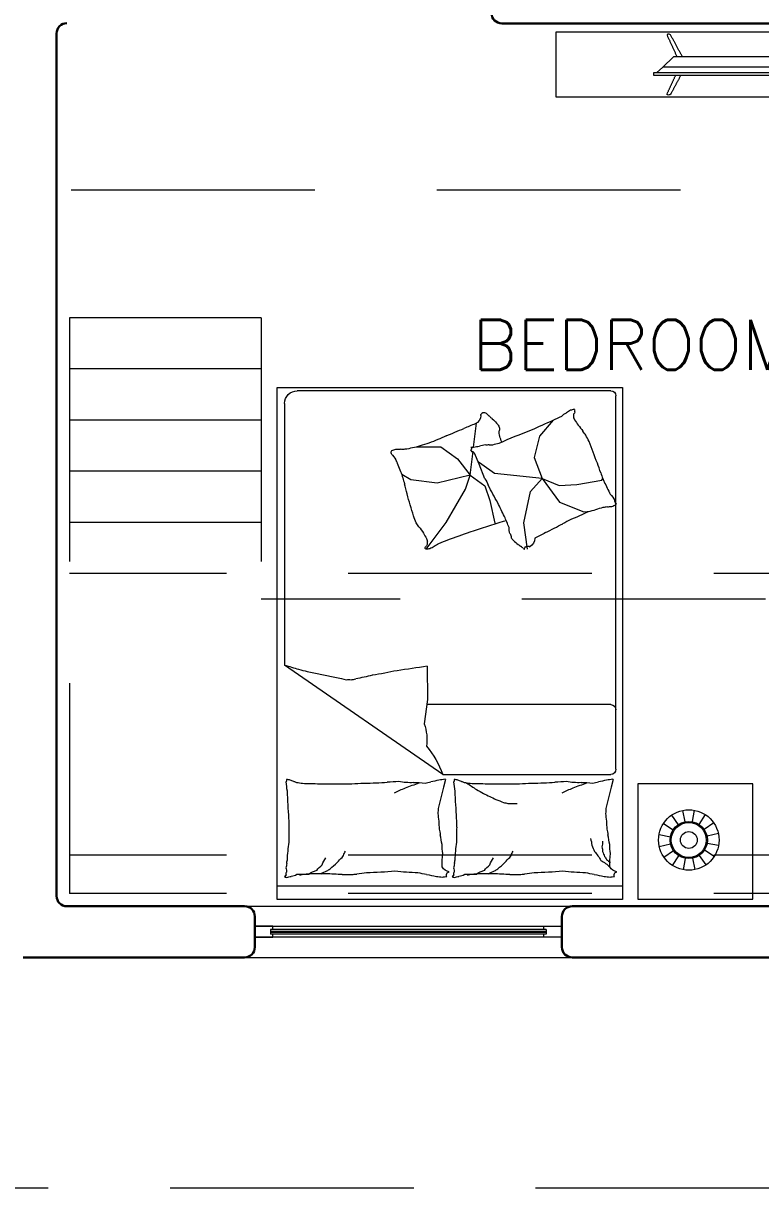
# Model space of a CAD drawing. Header units: metres. Extents: x -44 to 358, y -286 to 66.
# Drawn here: x 123.338 to 126.22, y -91.765 to -87.215 of the extents above; entities that cross this region are included whole.
import ezdxf

# ---------------------------------------------------------------- set-up
doc = ezdxf.new("R2010")
doc.units = ezdxf.units.M
doc.header["$LTSCALE"] = 0.3
doc.linetypes.add('HIDDEN2', pattern=[4.7625, 3.175, -1.5875])
for name, color, linetype, lineweight in [('A-DOOR', 7, 'Continuous', 5), ('A-WALL', 7, 'Continuous', 30), ('baños', 141, 'Continuous', 0), ('Columnas', 7, 'Continuous', 18), ('MOBILIARIOS', 252, 'Continuous', 0), ('piscina', 7, 'Continuous', 0)]:
    doc.layers.add(name, color=color, linetype=linetype, lineweight=lineweight)
doc.layers.add('Techos 1', color=7, linetype='HIDDEN2', lineweight=9, true_color=0x42391a)
doc.layers.add('TEXTOS', color=4, linetype='Continuous')
doc.styles.add('DIM_FONT', font='SIMPLEX.shx', dxfattribs={"width": 0.8})

# ---------------------------------------------------------------- blocks, each defined once
blk = doc.blocks.new('A$C583d552a')
at = {"layer": 'MOBILIARIOS'}
for p, q in [((1.3494, 2), (0, 2)), ((0, 2), (0, 0)), ((1.3494, 0), (1.3494, 2)), ((1.3507, 1.9999), (1.3507, 1.5499)), ((1.3494, 1.9476), (0, 1.9476)), ((0.6498, 1.5617), (0.6292, 1.6443)), ((1.3052, 1.5617), (1.2845, 1.6443)), ((0.6573, 1.5317), (0.6498, 1.5617)), ((1.3127, 1.5317), (1.3052, 1.5617)), ((0.6465, 1.5115), (0.0284, 1.0841)), ((0.6465, 1.5115), (1.3035, 1.5115)), ((1.3235, 1.4915), (1.3235, 0.0322)), ((0.5876, 1.2184), (0.574, 1.3138)), ((1.3035, 1.2389), (0.5847, 1.2389)), ((0.5859, 1.0883), (0.5876, 1.2184)), ((0.0284, 0.0622), (0.0284, 1.0841)), ((0.5815, 0.6316), (0.6607, 0.5276)), ((0.9781, 0.6317), (0.9643, 0.5286)), ((0.6607, 0.5276), (0.7358, 0.3973)), ((0.8307, 0.4407), (0.8505, 0.5296)), ((0.9643, 0.5286), (0.9901, 0.4065)), ((1.1036, 0.4478), (1.1983, 0.4856)), ((1.1983, 0.4856), (1.2223, 0.4822)), ((0.8109, 0.3834), (0.8307, 0.4407)), ((1.0348, 0.355), (1.1036, 0.4478)), ((0.6251, 0.3736), (0.5223, 0.3597)), ((0.7536, 0.342), (0.6251, 0.3736)), ((0.7358, 0.3973), (0.7536, 0.342)), ((0.7536, 0.342), (0.8109, 0.3834)), ((0.9901, 0.4065), (1.0348, 0.355)), ((1.0348, 0.355), (1.1019, 0.3825)), ((1.1019, 0.3825), (1.1707, 0.379)), ((1.1707, 0.379), (1.2688, 0.3619)), ((0.5223, 0.3597), (0.4863, 0.3397)), ((0.7042, 0.2787), (0.7536, 0.342)), ((0.7536, 0.342), (0.7654, 0.2478)), ((0.8118, 0.3558), (0.7888, 0.2995)), ((0.8491, 0.3361), (0.7992, 0.3)), ((1.0348, 0.355), (0.8491, 0.3361)), ((1.0039, 0.2725), (1.0348, 0.355)), ((1.2688, 0.3619), (1.2721, 0.3554)), ((0.639, 0.2313), (0.7042, 0.2787)), ((0.7888, 0.2995), (0.771, 0.256)), ((0.7992, 0.3), (0.7871, 0.2914)), ((0.5461, 0.2313), (0.639, 0.2313)), ((0.7672, 0.2331), (0.7791, 0.1385)), ((1.0245, 0.19), (1.0039, 0.2725)), ((1.0781, 0.1274), (1.0245, 0.19)), ((0, 0), (1.3494, 0)), ((1.3035, 0.0122), (0.0784, 0.0122))]:
    blk.add_line(p, q, dxfattribs=at)
for centre, radius, start, end in [((0.027, 1.9139), 0.00342, 291.7883, 340.436), ((0.0283, 1.9378), 0.0251, 274.3025, 291.7883), ((0.0524, 1.9393), 0.0289, 239.3487, 274.3025), ((0.6217, 2.0719), 0.1611, 270, 278.4372), ((0.663, 2.0011), 0.0904, 258.7276, 270), ((0.6824, 1.9139), 0.00342, 291.7883, 340.436), ((0.6837, 1.9378), 0.0251, 274.3025, 291.7883), ((0.7077, 1.9393), 0.0289, 239.3487, 274.3025), ((1.277, 2.0719), 0.1611, 270, 278.4372), ((1.3183, 2.0011), 0.0904, 258.7276, 270), ((0.0287, 1.9085), 0.00232, 340.436, 101.8931), ((0.0349, 1.9093), 0.00428, 201.9904, 281.8931), ((0.0034, 1.8889), 0.0328, 338.579, 8.1335), ((-0.2067, 1.8253), 0.246, 8.1335, 12.1095), ((0.0503, 1.8994), 0.0156, 158.579, 201.9904), ((0.0496, 1.8568), 0.0539, 59.3487, 84.7408), ((0.0498, 1.0829), 0.8208, 84.7408, 88.0921), ((0.1156, 2.0005), 0.0992, 254.0648, 274.2159), ((0.1813, 1.9817), 0.0992, 233.9136, 254.0648), ((0.14, 0.406), 1.4943, 88.0921, 90.5757), ((0.2341, 1.9449), 0.0992, 216.1766, 233.9136), ((0.2774, 2.1075), 0.234, 242.7604, 249.1397), ((0.2628, 1.0293), 0.8732, 90.5757, 94.8018), ((0.2418, 1.949), 0.0768, 231.6114, 242.7604), ((0.4778, 2.1633), 0.3916, 226.1885, 231.6114), ((0.2669, 2.1919), 0.2897, 267.4614, 274.8018), ((0.3181, 2.0532), 0.1524, 259.8101, 267.4614), ((0.2552, 1.3747), 0.5293, 79.8101, 83.9133), ((0.3489, 0.8466), 1.049, 83.9133, 90), ((0.5498, 1.2129), 0.6827, 90, 97.5469), ((0.6155, 1.6625), 0.2422, 97.5469, 105.744), ((0.539, 2.2041), 0.3048, 278.4372, 285.744), ((0.6748, 1.8579), 0.0342, 94.4002, 153.4195), ((1.1362, 1.8735), 0.4918, 180, 186.2324), ((0.6747, 1.9049), 0.0131, 153.4195, 258.7276), ((0.6841, 1.9085), 0.00232, 340.436, 101.8931), ((0.6903, 1.9093), 0.00428, 201.9904, 281.8931), ((0.6587, 1.8889), 0.0328, 338.579, 8.1335), ((0.4487, 1.8253), 0.246, 8.1335, 12.1095), ((0.7057, 1.8994), 0.0156, 158.579, 201.9904), ((0.705, 1.8568), 0.0539, 59.3487, 84.7408), ((0.7051, 1.0829), 0.8208, 84.7408, 88.0921), ((0.771, 2.0005), 0.0992, 254.0648, 274.2159), ((0.8367, 1.9817), 0.0992, 233.9136, 254.0648), ((0.7954, 0.406), 1.4943, 88.0921, 90.5757), ((0.8895, 1.9449), 0.0992, 216.1766, 233.9136), ((0.9328, 2.1075), 0.234, 242.7604, 249.1397), ((0.9182, 1.0293), 0.8732, 90.5757, 94.8018), ((0.8972, 1.949), 0.0768, 231.6114, 242.7604), ((1.1332, 2.1633), 0.3916, 226.1885, 231.6114), ((0.9223, 2.1919), 0.2897, 267.4614, 274.8018), ((0.9735, 2.0532), 0.1524, 259.8101, 267.4614), ((0.9106, 1.3747), 0.5293, 79.8101, 83.9133), ((1.0042, 0.8466), 1.049, 83.9133, 90), ((1.2051, 1.2129), 0.6827, 90, 97.5469), ((1.2709, 1.6625), 0.2422, 97.5469, 105.744), ((1.1943, 2.2041), 0.3048, 278.4372, 285.744), ((1.201, 1.9723), 0.1399, 297.2036, 314.9024), ((1.3301, 1.8579), 0.0342, 94.4002, 153.4195), ((1.7915, 1.8735), 0.4918, 180, 186.2324), ((1.3301, 1.9049), 0.0131, 153.4195, 258.7276), ((0.2334, 1.8867), 0.1983, 187.6809, 192.1095), ((0.951, 1.8987), 0.9131, 183.3687, 187.6809), ((0.2698, 1.8961), 0.0992, 198.4397, 216.1766), ((0.4095, 1.9982), 0.2252, 219.0349, 226.1885), ((0.297, 1.8591), 0.0493, 208.3168, 219.0349), ((0.443, 1.9062), 0.2002, 203.0028, 208.3168), ((0.8888, 1.8867), 0.1983, 187.6809, 192.1095), ((1.6064, 1.8987), 0.9131, 183.3687, 187.6809), ((0.9252, 1.8961), 0.0992, 198.4397, 216.1766), ((1.0649, 1.9982), 0.2252, 219.0349, 226.1885), ((0.9524, 1.8591), 0.0493, 208.3168, 219.0349), ((1.0983, 1.9062), 0.2002, 203.0028, 208.3168), ((1.1407, 1.9123), 0.1399, 314.9024, 332.6012), ((1.0806, 1.8895), 0.2056, 338.1851, 341.2201), ((1.1386, 1.8881), 0.1511, 334.6449, 338.1851), ((1.2395, 1.8667), 0.0526, 318.5571, 334.6449), ((1.2339, 1.9167), 0.0899, 306.2641, 318.5571), ((0.7246, 1.7573), 0.6787, 178.3669, 183.3687), ((1.5065, 1.5994), 0.882, 167.8016, 170.3156), ((0.8483, 1.7858), 0.204, 170.3156, 180), ((1.38, 1.7573), 0.6787, 178.3669, 183.3687), ((1.0903, 1.8023), 0.1399, 343.485, 354.3689), ((1.1053, 1.8529), 0.1399, 332.6012, 343.485), ((1.2152, 1.8132), 0.0562, 341.2201, 0), ((1.1799, 1.7719), 0.0915, 0, 14.6851), ((2.1618, 1.5994), 0.882, 167.8016, 170.3156), ((1.5037, 1.7858), 0.204, 170.3156, 180), ((0.323, 1.792), 0.3171, 347.8016, 351.9949), ((0.9783, 1.792), 0.3171, 347.8016, 351.9949), ((1.4103, 1.6447), 1.3652, 176.945, 178.3669), ((-0.0251, 1.7556), 0.6588, 351.9949, 357.3351), ((2.0657, 1.6447), 1.3652, 176.945, 178.3669), ((0.6302, 1.7556), 0.6588, 351.9949, 357.3351), ((13.6557, 0.85), 13.6356, 176.49514, 176.94504), ((0.5615, 1.6474), 0.0677, 357.3351, 14.0452), ((14.3111, 0.85), 13.6356, 176.49514, 176.94504), ((1.2169, 1.6474), 0.0677, 357.3351, 14.0452), ((0.2157, 2.8912), 1.4323, 294.3265, 296.4985), ((0.6758, 2.0834), 0.5066, 290.6743, 294.3265), ((0.8804, 1.6796), 0.058, 274.0828, 290.6743), ((0.9178, 1.8969), 0.2721, 266.4448, 274.0828), ((0.3558, 1.5209), 0.3212, 170.0016, 176.4951), ((0.0928, 2.7103), 1.164, 270.2865, 273.574), ((0.2622, 7.2662), 5.7185, 269.0296, 270.2865), ((0.4439, 4.9065), 3.3622, 267.3904, 269.0296), ((0.162, 0.9067), 0.7387, 64.6889, 66.5156), ((0.2052, 0.888), 0.7387, 66.5156, 68.3423), ((0.2539, 0.8688), 0.7387, 68.3423, 70.572), ((0.3081, 0.8497), 0.7387, 70.572, 72.8018), ((1.0112, 1.5209), 0.3212, 170.0016, 176.4951), ((0.3524, 2.1618), 0.7286, 302.135, 305.8263), ((0.7481, 2.7103), 1.164, 270.2865, 273.574), ((0.6394, 1.8508), 0.3126, 296.4985, 302.135), ((0.9176, 7.2662), 5.7185, 269.0296, 270.2865), ((1.0992, 4.9065), 3.3622, 267.3904, 269.0296), ((0.8174, 0.9067), 0.7387, 64.6889, 66.5156), ((0.8606, 0.888), 0.7387, 66.5156, 68.3423), ((0.9093, 0.8688), 0.7387, 68.3423, 70.572), ((0.9635, 0.8497), 0.7387, 70.572, 72.8018), ((0.0167, 1.535), 0.0193, 350.0016, 16.6978), ((0.0359, 1.5304), 0.00132, 16.6978, 97.1204), ((0.0616, 1.4467), 0.0875, 97.1204, 106.2212), ((0.086, 1.4654), 0.0767, 106.2212, 117.2841), ((0.0544, 1.5832), 0.0453, 282.869, 297.2841), ((0.0661, 1.6885), 0.1459, 273.574, 282.869), ((0.4849, 2.7573), 1.2165, 265.3824, 267.3904), ((0.3621, 0.139), 1.4048, 85.3824, 87.2509), ((0.5213, 1.3138), 0.2301, 87.2509, 101.5586), ((0.5487, 1.6886), 0.1459, 263.5659, 281.5586), ((0.6137, 1.6599), 0.1197, 252.6136, 263.5659), ((0.2944, 1.6407), 0.3751, 320.3555, 339.8512), ((0.5624, 1.3144), 0.2297, 72.6136, 80.5159), ((0.6118, 1.2635), 0.2708, 80.5159, 85.9171), ((0.6573, 1.5308), 0.000917, 85.9171, 194.0449), ((0.6721, 1.535), 0.0193, 350.0016, 16.6978), ((0.6913, 1.5304), 0.00132, 16.6978, 97.1204), ((0.717, 1.4467), 0.0875, 97.1204, 106.2212), ((0.7413, 1.4654), 0.0767, 106.2212, 117.2841), ((0.7098, 1.5832), 0.0453, 282.869, 297.2841), ((0.7215, 1.6885), 0.1459, 273.574, 282.869), ((1.1402, 2.7573), 1.2165, 265.3824, 267.3904), ((1.0175, 0.139), 1.4048, 85.3824, 87.2509), ((1.1766, 1.3138), 0.2301, 87.2509, 101.5586), ((1.204, 1.6886), 0.1459, 263.5659, 281.5586), ((1.269, 1.6599), 0.1197, 252.6136, 263.5659), ((1.2178, 1.3144), 0.2297, 72.6136, 80.5159), ((1.2671, 1.2635), 0.2708, 80.5159, 85.9171), ((1.3035, 1.4915), 0.02, 0, 90), ((1.3126, 1.5308), 0.000917, 85.9171, 194.0449), ((0.4049, 1.3759), 0.1801, 339.8512, 8.1356), ((1.3035, 1.2589), 0.02, 270, 0), ((-0.6395, 5.1029), 4.0646, 280.7276, 282.9255), ((0.2775, 1.1989), 0.0581, 262.2696, 280.7276), ((0.3326, 1.3309), 0.1942, 256.8096, 262.2696), ((-0.2025, -1.3253), 2.5158, 76.8096, 78.3259), ((-0.4754, 2.8487), 1.8351, 285.9352, 287.7364), ((-0.0634, 1.7415), 0.6574, 282.9255, 285.9352), ((-0.0554, -1.4284), 2.588, 78.3259, 80.505), ((-0.0377, -2.64), 3.7801, 80.505, 82.308), ((0.5836, 0.6267), 0.0063, 166.7192, 233.4208), ((0.5818, 0.6272), 0.00443, 93.9484, 166.7192), ((0.5715, 0.6103), 0.0142, 10.4074, 53.4208), ((0.584, 0.5964), 0.0352, 69.6548, 93.9484), ((0.548, 0.6079), 0.0393, 333.1821, 345.4291), ((0.5095, 0.5989), 0.0771, 2.7286, 10.4074), ((0.5713, 0.6019), 0.0153, 345.4291, 2.7286), ((0.5753, 0.5731), 0.0601, 51.4146, 69.6548), ((0.6622, 0.682), 0.0792, 231.4146, 247.2931), ((0.9548, 1.3811), 0.8371, 247.2931, 249.8713), ((2.4198, 5.3783), 5.0942, 249.8713, 250.9164), ((0.8603, 0.6426), 0.0774, 313.5224, 324.1064), ((0.7914, 0.7705), 0.2176, 307.2151, 313.5224), ((0.551, 1.1456), 0.6605, 306.2163, 307.2151), ((1.1835, 0.3162), 0.3825, 126.2163, 127.5287), ((0.989, 0.5924), 0.0452, 127.5287, 134.1274), ((0.9178, 0.6825), 0.0697, 308.8136, 314.1274), ((0.979, 0.6318), 0.0127, 176.7545, 308.8136), ((0.9705, 0.59), 0.0359, 356.7545, 62.7098), ((0.4046, 0.6678), 0.194, 320.2995, 329.0944), ((0.269, 0.749), 0.352, 329.0944, 333.1821), ((1.7825, 3.5362), 3.145, 250.9164, 253.3915), ((1.8174, 0.1204), 1.0054, 154.9471, 157.5838), ((0.9519, 0.5526), 0.0458, 157.5838, 188.0492), ((0.8913, 0.5833), 0.0226, 324.1064, 8.0492), ((-0.3715, -2.1858), 3.0972, 62.7098, 63.5853), ((1.9796, 2.3551), 2.0162, 242.5001, 243.5853), ((3.933, 5.9445), 6.1019, 242.15178, 242.50014), ((2.4395, -0.112), 2.003, 162.1604, 164.7375), ((0.7199, 0.4414), 0.1965, 153.9265, 162.1604), ((0.6161, 0.4922), 0.081, 140.2995, 153.9265), ((2.3897, -0.2643), 1.6868, 152.9116, 154.9471), ((0.9169, 0.6341), 0.1166, 253.3915, 259.2634), ((-1.5797, -4.647), 5.8383, 62.15178, 62.50792), ((0.9267, -0.068), 0.6236, 62.5079, 69.2514), ((1.1206, 0.0657), 0.43, 69.2514, 77.3748), ((1.2766, 0.4049), 0.063, 77.3748, 93.3881), ((1.3039, 0.5247), 0.0599, 256.9598, 273.3881), ((1.3342, 0.5082), 0.0509, 238.3083, 256.9598), ((1.3285, 0.4587), 0.0058, 180.9614, 238.3083), ((2.0972, -0.0186), 1.6481, 164.7375, 166.159), ((2.218, -0.3311), 1.5652, 150.064, 152.9116), ((-1.1081, 1.5491), 2.6619, 333.6668, 334.8268), ((1.2519, 0.4743), 0.0755, 310.5086, 333.6668), ((1.3363, 0.441), 0.0168, 130.5086, 180.9614), ((-0.0327, 0.5062), 0.5454, 343.6878, 346.159), ((0.6261, 0.4627), 0.2143, 330.064, 337.7645), ((1.1094, 0.4319), 0.1798, 334.8268, 339.2919), ((-2.0024, 1.284), 2.6619, 338.0627, 339.2227), ((0.3183, 0.4035), 0.1798, 339.2227, 343.6878), ((2.8163, -0.2212), 1.6481, 160.3416, 161.7631), ((0.7541, 0.5261), 0.5454, 339.2919, 341.7631), ((0.3966, 0.3177), 0.0755, 314.9045, 338.0627), ((3.105, -0.4634), 2.003, 157.7645, 160.3416), ((0.4618, 0.2524), 0.0168, 134.9045, 185.3572), ((0.4509, 0.2513), 0.0058, 185.3572, 242.7041), ((0.4716, 0.2914), 0.0509, 242.7041, 261.3557), ((0.4729, 0.3003), 0.0599, 261.3557, 277.784), ((0.4895, 0.1786), 0.063, 81.7707, 97.784), ((0.437, -0.1846), 0.43, 73.6473, 81.7707), ((0.3825, -0.3705), 0.6236, 66.9038, 73.6473), ((0.755, 0.2383), 0.00467, 287.1867, 70.6201), ((0.757, 0.2247), 0.0092, 70.6201, 94.2593), ((0.7778, 0.234), 0.0231, 107.1867, 157.7645), ((0.7648, 0.267), 0.034, 262.0178, 274.2593), ((0.8175, 0.4221), 0.1955, 255.1193, 262.0178), ((0.7664, 0.0507), 0.1794, 75.1193, 82.3216), ((-1.6631, -5.1672), 5.8383, 66.54766, 66.9038), ((3.0889, 5.7866), 6.1019, 246.54766, 246.89602), ((0.8181, 0.153), 0.0712, 82.3216, 94.5118), ((0.837, 0.2893), 0.0663, 261.8784, 274.5118), ((0.884, 0.332), 0.1166, 248.9957, 261.8784), ((2.1205, 3.1012), 3.145, 246.5205, 248.9957), ((0.9134, 0.1766), 0.0458, 161.9797, 192.4451), ((1.8259, -0.1202), 1.0054, 160.6552, 161.9797), ((1.2644, 0.1288), 0.081, 135.9036, 149.5306), ((1.3881, 0.1108), 0.1965, 149.5306, 157.7645), ((1.4857, 2.0287), 2.0162, 246.896, 247.9812), ((-0.4314, -2.7118), 3.0972, 67.1056, 67.9812), ((0.7596, 0.1084), 0.0359, 1.1504, 67.1056), ((0.6958, 0.2845), 0.2176, 311.611, 317.9183), ((0.7999, 0.1905), 0.0774, 317.9183, 328.5023), ((0.8466, 0.1619), 0.0226, 328.5023, 12.4451), ((3.1078, 4.7998), 5.0942, 245.4754, 246.5205), ((0.8746, 0.3294), 0.352, 324.6985, 328.7862), ((1.0363, 0.2819), 0.194, 315.9036, 324.6985), ((0.8082, 0.1094), 0.0127, 181.1504, 313.2095), ((0.7692, 0.1509), 0.0697, 313.2095, 318.5233), ((0.8553, 0.0748), 0.0452, 131.9246, 138.5233), ((1.0806, -0.1762), 0.3825, 130.6122, 131.9246), ((0.4017, 0.6156), 0.6605, 310.6122, 311.611), ((1.4595, 0.8725), 0.8371, 242.8972, 245.4754), ((1.166, 0.1689), 0.0792, 227.0187, 242.8972), ((1.1048, 0.0438), 0.0601, 47.0187, 65.2589), ((1.143, 0.1188), 0.0153, 341.0332, 358.3327), ((1.0807, 0.1058), 0.0771, 358.3327, 6.0115), ((1.1485, 0.0928), 0.0142, 6.0115, 49.0249), ((1.1246, 0.1388), 0.0393, 328.7862, 341.0332), ((1.1686, 0.0924), 0.0063, 162.3233, 229.0249), ((0.0784, 0.0622), 0.05, 180, 270), ((1.1455, 0.0526), 0.0352, 65.2589, 89.5525), ((1.1645, 0.0832), 0.00443, 89.5525, 162.3233), ((1.3035, 0.0322), 0.02, 270, 0)]:
    blk.add_arc(centre, radius, start, end, dxfattribs=at)
at = {"layer": 'MOBILIARIOS', "style": 'DIM_FONT', "text_generation_flag": 4, "width": 0.8, "flags": 9}
for tag in ['XSIZE', 'YSIZE']:
    blk.add_attdef(tag, (1.3494, 2), '', height=0.0005, rotation=180, dxfattribs=at)
blk = doc.blocks.new('A$C58f5b6b7')
at = {"layer": 'MOBILIARIOS'}
for points in [[(0, 0.2526), (2, 0.2526), (2, 0), (0, 0)], [(0.382, 0.1596), (0.382, 0.1691), (1.618, 0.1691), (1.618, 0.1596)]]:
    blk.add_lwpolyline(points, close=True, dxfattribs=at)
for points in [[(1.6059, 0.1595), (1.5823, 0.1372), (1, 0.1372), (0.4177, 0.1372), (0.3941, 0.1595)], [(1.5823, 0.1372), (1.54, 0.0973), (0.46, 0.0973), (0.4177, 0.1372)]]:
    blk.add_lwpolyline(points, dxfattribs=at)
for points, degree in [([(0.4512, 0.2382, -0.0047), (0.4469, 0.2461, -0.0047), (0.4415, 0.2461, -0.0047), (0.4325, 0.2461, -0.0047), (0.4368, 0.237, -0.0047)], 3), ([(0.4368, 0.237, -0.0047), (0.4526, 0.2031, -0.0047), (0.4683, 0.1691, -0.0047)], 2), ([(0.4885, 0.1691, -0.0047), (0.4698, 0.2037, -0.0047), (0.4512, 0.2382, -0.0047)], 2), ([(1.5115, 0.1691, -0.0047), (1.5302, 0.2037, -0.0047), (1.5488, 0.2382, -0.0047)], 2), ([(1.5632, 0.237, -0.0047), (1.5474, 0.2031, -0.0047), (1.5317, 0.1691, -0.0047)], 2), ([(1.5488, 0.2382, -0.0047), (1.5531, 0.2461, -0.0047), (1.5585, 0.2461, -0.0047), (1.5675, 0.2461, -0.0047), (1.5632, 0.237, -0.0047)], 3), ([(0.4368, 0.0172, -0.0047), (0.4554, 0.0572, -0.0047), (0.474, 0.0973, -0.0047)], 2), ([(0.4951, 0.0973, -0.0047), (0.4731, 0.0566, -0.0047), (0.4512, 0.016, -0.0047)], 2), ([(1.5049, 0.0973), (1.5269, 0.0566), (1.5488, 0.016)], 2), ([(1.5632, 0.0172), (1.5446, 0.0572), (1.526, 0.0973)], 2)]:
    blk.add_open_spline(points, degree=degree, dxfattribs=at)
for points in [[(0.4512, 0.016, -0.0047), (0.4469, 0.0081, -0.0047), (0.4415, 0.0081, -0.0047), (0.4325, 0.0081, -0.0047), (0.4368, 0.0172, -0.0047)], [(1.5488, 0.016), (1.5531, 0.0081), (1.5585, 0.0081), (1.5675, 0.0081), (1.5632, 0.0172)]]:
    blk.add_open_spline(points, degree=3, knots=[-0.08544201, -0.08544201, -0.08544201, -0.08544201, -0.04272101, 0, 0, 0, 0], dxfattribs=at)
blk = doc.blocks.new('A$Cb50f4bf1')
at = {"layer": 'MOBILIARIOS'}
for p, q in [((0.45, 0.45), (0, 0.45)), ((0, 0.45), (0, 0)), ((0.45, 0), (0.45, 0.45)), ((0.2058, 0.3663), (0.2154, 0.322)), ((0.2519, 0.3671), (0.2438, 0.3224)), ((0.1635, 0.348), (0.1893, 0.3107)), ((0.2948, 0.3501), (0.2703, 0.312)), ((0.1314, 0.3148), (0.1695, 0.2902)), ((0.328, 0.318), (0.2907, 0.2922)), ((0.3463, 0.2757), (0.302, 0.2661)), ((0.1144, 0.2719), (0.1591, 0.2638)), ((0.1152, 0.2258), (0.1595, 0.2353)), ((0.3471, 0.2296), (0.3025, 0.2377)), ((0.1335, 0.1834), (0.1708, 0.2092)), ((0.1667, 0.1514), (0.1913, 0.1895)), ((0.2981, 0.1535), (0.2723, 0.1908)), ((0.3301, 0.1867), (0.292, 0.2112)), ((0.2096, 0.1344), (0.2177, 0.179)), ((0.2557, 0.1352), (0.2462, 0.1795)), ((0, 0), (0.45, 0))]:
    blk.add_line(p, q, dxfattribs=at)
for radius in [0.1182, 0.0729, 0.0684, 0.0328]:
    blk.add_circle((0.2308, 0.2507), radius, dxfattribs=at)
blk = doc.blocks.new('A$C6528a993')
at = {"layer": 'A-DOOR'}
for p, q in [((17.835, 1.1001), (19.115, 1.1001)), ((17.875, 1.0216), (19.075, 1.0216)), ((19.0137, 1.0088), (17.9363, 1.0088)), ((17.9363, 1.0088), (17.9363, 0.9914)), ((19.0137, 1.0088), (19.0137, 0.9914)), ((19.075, 0.9786), (17.875, 0.9786)), ((19.0137, 0.9914), (17.9363, 0.9914)), ((17.835, 0.9001), (19.115, 0.9001))]:
    blk.add_line(p, q, dxfattribs=at)
for points in [[(17.945, 1.0088), (17.945, 1.0216), (17.875, 1.0216), (17.875, 0.9786), (17.945, 0.9786), (17.945, 0.9914)], [(19.005, 1.0088), (19.005, 1.0216), (19.075, 1.0216), (19.075, 0.9786), (19.005, 0.9786), (19.005, 0.9914)]]:
    blk.add_lwpolyline(points, dxfattribs=at)
at = {"layer": 'A-WALL'}
for p, q in [((17.1, 4.511), (17.1, 1.1401)), ((18.84, 4.5501), (22.06, 4.5501)), ((17.835, 1.1001), (17.14, 1.1001)), ((20.085, 1.1001), (19.115, 1.1001)), ((17.875, 1.0601), (17.875, 0.9401)), ((19.075, 1.0601), (19.075, 0.9401)), ((17.835, 0.9001), (16.97, 0.9001)), ((20.085, 0.9001), (19.115, 0.9001))]:
    blk.add_line(p, q, dxfattribs=at)
for centre, start, end in [((17.14, 4.511), 90, 180), ((18.84, 4.5901), 180, 270), ((17.14, 1.1401), 180, 270), ((17.835, 1.0601), 0, 90), ((19.115, 1.0601), 90, 180), ((17.835, 0.9401), 270, 0), ((19.115, 0.9401), 180, 270)]:
    blk.add_arc(centre, 0.04, start, end, dxfattribs=at)
at = {"layer": 'piscina', "const_width": 0.01}
blk.add_lwpolyline([(17.9363, 1.0001), (19.0137, 1.0001)], dxfattribs=at)
at = {"layer": 'Techos 1'}
for p, q in [((14.3, 3.9), (26.45, 3.9)), ((17.9, 3.4001), (17.15, 3.4001)), ((17.15, 3.4001), (17.15, 1.1501)), ((17.9, 3.4001), (17.9, 2.3001)), ((17.9, 3.2001), (17.15, 3.2001)), ((17.9, 3.0001), (17.15, 3.0001)), ((17.9, 2.8001), (17.15, 2.8001)), ((17.9, 2.6001), (17.15, 2.6001)), ((22.05, 2.4001), (17.15, 2.4001)), ((21.3, 2.3001), (17.9, 2.3001)), ((22.05, 1.3001), (17.15, 1.3001)), ((22.05, 1.1501), (17.15, 1.1501)), ((10.4, 0.0001), (35.85, 0.0001))]:
    blk.add_line(p, q, dxfattribs=at)
at = {"layer": 'MOBILIARIOS', "xscale": -1, "rotation": 180}
for name, p in [('A$C58f5b6b7', (19.0513, 4.5163)), ('A$C583d552a', (17.9626, 3.1267))]:
    blk.add_blockref(name, p, dxfattribs=at)
at = {"layer": 'MOBILIARIOS', "rotation": 89.99999999999993}
blk.add_blockref('A$Cb50f4bf1', (19.8217, 1.1281), dxfattribs=at)
at = {"layer": 'baños', "linetype": 'Continuous', "flags": 8}
for tag, p in [('MODELNUMBER', (17.4854, 20.4812, 0)), ('TRADENAME', (17.4854, 20.4811, 0)), ('MATERIAL', (17.4854, 20.4811, 0)), ('PRODUCT', (17.4854, 20.4811, 0)), ('MODELNUMBER', (18.6601, 20.4812, 0)), ('MATERIAL', (18.6601, 20.4811, 0)), ('PRODUCT', (18.6601, 20.4811, 0)), ('TRADENAME', (18.6601, 20.4811, 0))]:
    blk.add_attdef(tag, p, '', height=0.0000254, rotation=180.0001, dxfattribs=at)
at = {"layer": 'TEXTOS', "insert": (18.7254, 3.1968), "char_height": 0.195, "width": 2.245131, "attachment_point": 7}
blk.add_mtext('{\\Fromans|c0;BEDROOM 3}', dxfattribs=at)

msp = doc.modelspace()

# ---------------------------------------------------------------- block references
at = {"layer": 'Columnas', "ltscale": 0.2}
msp.add_blockref('A$C6528a993', (106.3680161, -91.7655702), dxfattribs=at)

doc.saveas('drawing.dxf')
